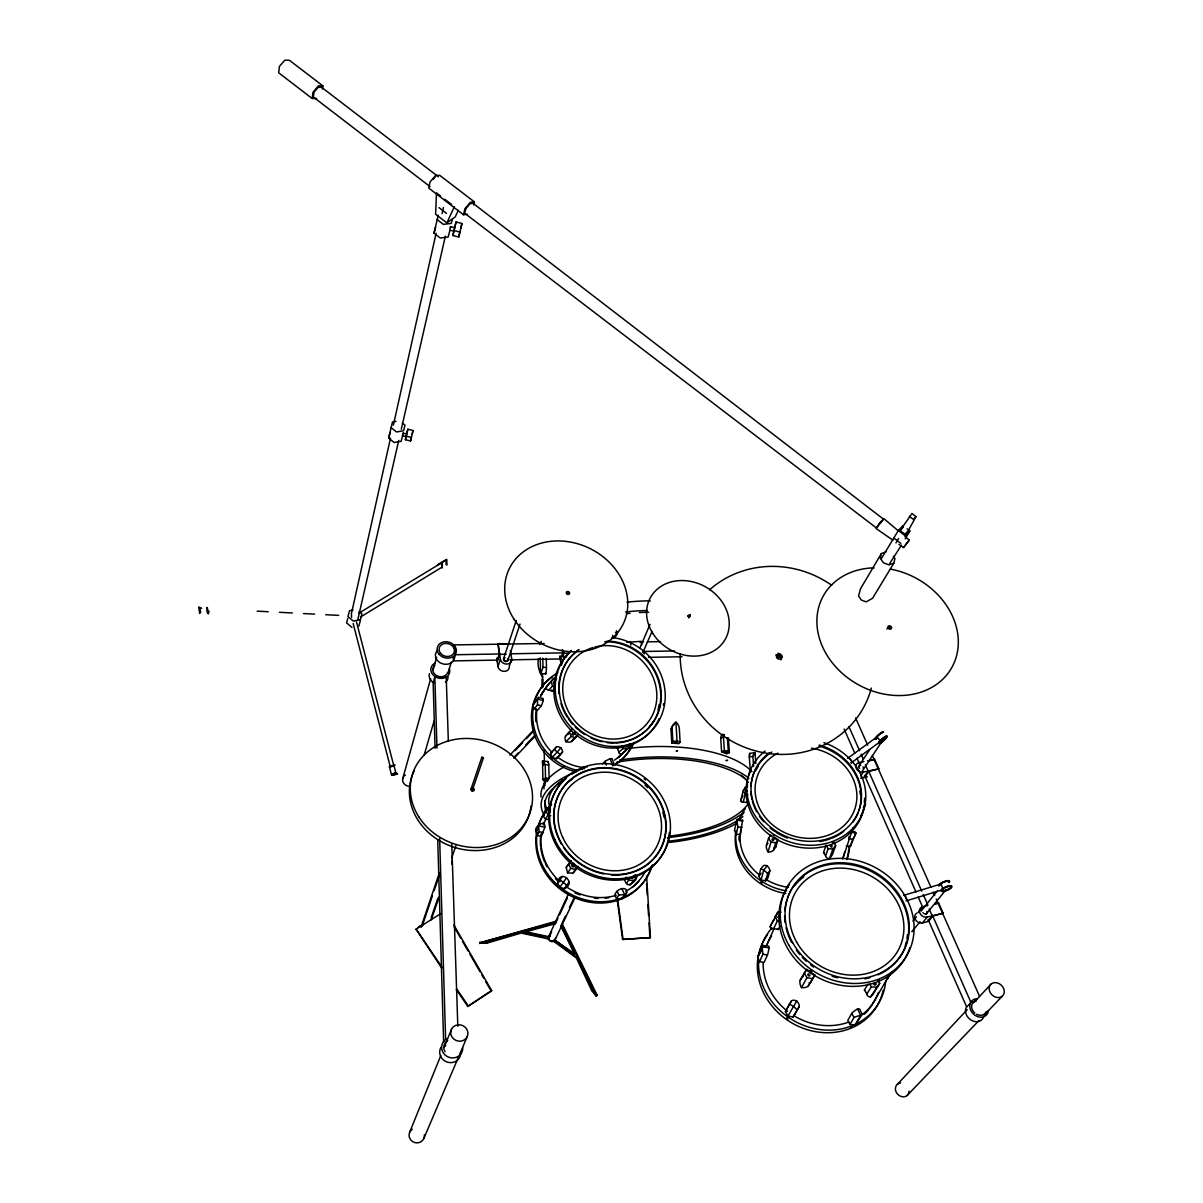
<?xml version="1.0" encoding="UTF-8"?>
<svg xmlns="http://www.w3.org/2000/svg" width="1203" height="1203" viewBox="0 0 1203 1203"><rect width="100%" height="100%" fill="white"/><g stroke="black" fill="none" stroke-linecap="round" stroke-linejoin="round"><path stroke-width="1.5" d="M534.072 709.093L537.47 704.853L537.546 699.108A8.707 0.902 -72.6 0 1 538.824 697.499L542.598 698.387A8.391 1.338 -76.7 0 1 543.23 700.462A8.376 1.338 -76.7 0 1 541.26 705.74L537.831 709.965L534.072 709.093L532.854 704.988L535.41 701.785M741.228 819.89L738.492 819.574A9.143 1.91 -81.9 0 0 736.777 820.22L734.507 830.356L736.251 834.235L740.326 834.702L742.642 819.875M810.085 974.911C809.649 978.084 805.739 973.753 809.063 973.813M544.809 827.213C545.831 818.687 534.042 826.326 535.726 831.108L537.245 835.499L541.47 836.371L544.809 827.213L538.448 825.905L539.23 831.724L537.245 835.499M740.326 834.702L740.747 829.228M630.177 744.04L628.507 744.627M316.63 98.466L312.133 98.481L313.006 92.18L318.419 85.879L322.915 85.909L322.449 89.067M403.02 433.456L406.809 433.636L406.118 436.599L402.479 435.712L403.17 432.749M402.599 435.772L401.125 441.336L394.148 442.509L388.644 438.103L392.494 421.937L395.998 421.366M449.681 231.171L448.133 237.021L440.283 238.014L434.012 233.171L438.223 215.126M390.494 438.148L351.381 613.876L351.577 617.35M393.381 425.155L436.087 233.262M450.343 227.788L450.599 226.615L454.719 227.683L453.892 231.217L449.772 230.149L450.599 226.615M442.087 213.608L443.456 207.457M736.251 834.235L737.905 826.912L736.777 820.22L742.943 820.927M357.908 619.274L398.734 440.448M401.276 429.321L445.381 236.149M405.396 439.712L406.208 436.178L411.396 437.441L410.554 440.975L405.396 439.712L407.832 429.215L413.035 430.494L410.554 440.975M407.005 432.794L407.832 429.215M452.899 235.502L454.042 230.54L459.907 232.059L458.734 237.006L452.899 235.502L456.042 221.969L461.937 223.487L458.734 237.006M454.884 226.991L456.042 221.969M460.749 228.51L461.937 223.487M467.501 214.314L463.486 214.751L464.899 208.736L470.373 202.284L474.388 201.893L473.666 204.901M412.178 434.057L413.035 430.494M779.649 655.59L779.649 656.778M886.13 551.846L881.363 553.56L860.491 588.823L858.566 595.951L861.303 600.056L866.19 601.876L872.611 598.222L893.829 563.154L894.942 558.628L893.348 556.297M881.363 553.56L880.22 558.087L883.408 562.778L889.047 564.884L893.829 563.154M209.006 611.169L208.314 613.906L207.352 607.5M200.375 610.718L199.683 613.44L198.69 607.049L201.713 608.267M746.943 801.679L747.198 802.762L743.259 801.92A9.338 3.173 -86.3 0 1 740.672 800.717L743.319 790.431L745.634 786.867L744.868 789.875M758.837 876.28L760.672 869.152L762.973 866.145A8.962 3.699 37.7 0 1 767.153 865.739A8.947 3.684 37.8 0 1 769.89 870.731L767.995 877.844L765.694 880.852L761.123 880.07L758.837 876.28L761.123 873.273M358.93 625.981L360.464 620.101M743.259 801.92L745.198 794.446L743.319 790.431M761.123 880.07L763.679 870.28L767.153 865.739M452.433 219.006L451.26 223.397L443.351 224.39L437.035 219.502M347.757 618.507L346.584 622.898L351.983 627.38M765.694 880.852L767.589 873.754L769.89 870.731M388.644 438.103L390.148 432.539M434.012 233.171L435.591 227.337M402.659 778.897L430.659 678.748M433.155 669.815L436.659 657.289M913.077 930.49L912.37 931.302M481.847 757.243L483.411 757.905L481.847 757.243L471.17 788.657M448.343 741.168L446.238 677.409L434.839 676.778L433.155 682.748L435.065 748.251M879.032 979.783L877.679 980.625M424.208 754.882L434.088 721.018M448.133 672.883L451.26 662.191M496.704 660.101L453.636 660.883L455.441 654.733L454.087 644.913L544.117 643.47M775.168 837.799L778.055 839.649L775.845 846.882L773.559 850.01A9.504 5.88 28.3 0 1 768.04 851.95A9.534 5.504 48.9 0 1 766.416 845.393L768.552 838.145L770.852 835.002M566.222 867.348L571.169 860.792L566.222 867.348L567.56 872.957L572.944 873.062L577.41 867.468M768.04 851.95L771.003 842.055L768.552 838.145M773.559 850.01L775.755 842.807L778.055 839.649M509.095 644.026L498.027 643.59L499.305 653.981L497.305 660.086M540.733 673.033L540.598 673.409A7.865 1.774 -69.2 0 0 542.989 667.244L542.779 658.221M497.26 661.68L499.651 654.342L506.117 654.237M510.403 650.567L511.711 659.049L509.245 666.357A5.759 4.797 18.1 0 1 504.358 671.364A5.759 4.797 18.1 0 1 497.997 666.567L500.388 659.244L498.027 643.59M503.606 658.658L516.267 620.417M507.831 660.552L520.027 624.101M842.656 858.972L853.077 827.92M421.561 925.618L439.426 872.611M432.373 895.904L422.238 925.919A2.917 2.647 16.3 0 1 422.629 925.333M434.163 890.611L439.516 874.716M846.235 845.995L850.31 846.461L852.762 839.213A9.098 2.195 -70 0 0 855.919 833.017A9.158 3.444 -86 0 0 853.107 831.859M472.102 791.033L483.411 757.905M747.514 790.972L745.815 791.469L746.371 789.815M431.17 917.739L437.817 898.37M451.711 857.95L455.877 845.814M431.23 919.799L439.125 896.897M824.07 853.198A9.098 2.827 -29 0 1 823.589 852.295L826.145 845.107L828.16 848.701L825.589 855.874A9.459 5.173 -24.4 0 0 829.363 858.762A9.459 4.286 -42.9 0 0 833.062 852.747L835.694 845.574L834.341 843.168M829.363 858.762L832.942 848.942L835.694 845.574M626.703 892.641L621.214 899.348L616.477 898.671L614.808 894.746C618.613 884.701 635.274 887.318 621.214 899.348M669.5 833.408L669.424 832.386M560.508 660.522L563.23 653.244L568.778 653.139M562.628 649.695L564.057 658.101L561.32 665.364L559.906 656.973M860.746 815.439A9.323 1.233 -82.8 0 0 861.679 814.16L865.528 804.025L864.19 801.348M645.635 780.055L644.116 778.612M573.26 863.273L574.553 864.867M479.651 942.881L556.132 921.227L555.395 923.678L524.598 932.13L549.034 937.408L548.327 938.911L521.185 933.062L486.869 943.137L479.651 942.881L484.989 942.581M479.741 943.543L479.952 942.129M409.712 1132.143L440.824 1055.512M444.358 1046.805L451.426 1029.392M513.922 934.355L487.08 941.723L486.869 943.137M629.981 642.101L641.109 641.319L641.785 644.838M644.372 653.815L643.034 652.402M423.802 1138.534L458.403 1057.287M459.877 1053.843L467.245 1036.55A8.677 8.12 22.7 0 0 458.283 1024.806A8.677 8.12 22.7 0 0 452.448 1037.603A8.677 8.12 22.7 0 0 467.245 1036.55M639.68 648.387L650.041 624.372M643.109 651.981L652.056 631.425M768.161 946.175A10.075 1.368 -82.6 0 1 769.018 947.784A10.03 1.368 -82.6 0 1 767.484 954.911L764.161 962.37L759.589 961.708L757.589 957.122L762.085 946.791A10.451 1.368 -80.2 0 1 763.454 945.678L766.506 946.114M555.064 682.733L553.26 682.838L554.372 681.484M760.176 953.182L763.454 945.678M759.589 961.708L762.867 954.25L762.085 946.791L769.018 947.784M766.717 945.347L774.146 928.415M778.055 657.003L777.679 657.74L778.567 656.146M780.747 659.334L782.13 657.154M440.629 196.059L436.509 192.886L435.606 214.224L446.884 222.901L454.403 206.63M568.207 894.37L548.493 936.896A3.609 3.248 26.4 0 0 554.628 940.566M531.741 929.468L524.493 931.468L548.929 936.746L548.327 938.911M556.132 921.227L555.395 923.678M549.26 936.987L551.636 931.874M556.372 921.678L557.951 918.265M559.53 914.866L567.425 897.859M780.837 659.846L781.409 658.898M458.328 210.314L455.29 216.826L446.884 222.901M562.282 922.806L565.485 916.024M569.47 907.543L574.267 897.363M554.403 939.829L574.914 954.851L560.839 926.145L562.252 923.994L597.064 995.046L596.117 996.144L591.65 990.49L576.478 958.039L553.696 941.332L554.403 939.829L574.011 953.408M553.696 941.332L554.959 939.468M560.839 926.145L562.252 923.994M555.064 939.844L575.064 897.438M888.852 627.244C892.656 628.462 887.679 626.056 886.897 629.019M779.86 926.235L778.356 929.272L773.634 928.656A10.692 4.376 -86 0 1 770.115 926.761L777.77 912.175L780.927 912.581M774.792 918.295L777.77 912.175M773.634 928.656L777.349 921.047L775.183 916.295M785.394 1011.528L791.469 1000.881A10.256 4.241 37.2 0 1 796.732 1000.941A10.241 4.226 37.3 0 1 799.288 1006.43L793.153 1017.061L787.995 1016.024L785.394 1011.528L791.469 1000.881M543.17 815.649L548.899 807.108C541.185 811.574 542.523 822.25 549.606 818.747M787.995 1016.024L796.732 1000.941M793.153 1017.061L799.288 1006.43M551.124 757.228L551.38 758.567L552.538 758.552M540.403 823.814L535.726 831.108M591.65 990.49L592.583 989.392L577.034 957.663L559.951 945.137M596.117 996.144L597.064 995.046M800.175 980.295L806.717 969.362L814.882 975.016L808.281 985.904A10.887 6.617 26.4 0 1 801.469 987.603A10.962 6.466 47.1 0 1 800.175 980.295L806.717 969.362M779.288 655.455L780.176 653.936M915.994 516.598L908.145 530.899L904.942 534.282L900.085 530.568L911.979 513.516L915.994 516.598L913.348 519.38L909.318 516.298M801.469 987.603L806.972 977.663L804.16 973.016M549.109 778.371L547.455 781.333L543.891 781.078L542.914 779.469L542.508 761.123L547.846 761.514A7.789 1.654 -85.7 0 1 548.779 765.003L549.109 778.371L545.53 778.115L542.914 779.469M808.281 985.904L814.882 975.016M862.22 1014.204L860.04 1010.054A10.09 2.556 -27.3 0 0 857.468 1009.001A10.075 2.556 -27.4 0 0 851.814 1013.317L847.799 1020.4L849.95 1024.535L855.122 1024.971L862.476 1014.099L860.731 1015.257A10.481 0.947 -14.4 0 0 853.98 1017.482L849.95 1024.535M855.122 1024.971L860.731 1015.257L857.468 1009.001M557.606 883.092C559.53 867.904 577.395 882.927 564.402 888.641L559.696 887.408L557.606 883.092L562.327 876.431M890.536 973.122L871.754 1005.317A60.751 54.015 31.3 0 1 864.731 1013.422M891.423 972.024L887.333 978.866L889.739 974.911M559.696 887.408L566.538 877.844M895.964 542.914L898.581 538.478M901.498 545.094L889.814 563.335M905.212 538.824L909.874 530.974L907.107 528.854M564.402 888.641L569.154 881.979M881.258 558.793L898.355 530.493L902.942 525.666M898.957 544.388L903.513 547.545L909.257 540.102L905.032 536.523M909.257 540.102L903.513 547.545M863.333 807.619L865.528 804.025M545.636 818.762L547.861 815.198L546.222 810.732M864.596 990.52A10.331 2.406 -28.1 0 1 864.506 989.783L868.1 984.024M582.237 769.559L583.846 767.018L581.816 769.123M878.175 980.52L879.724 983.362L875.137 990.535A10.767 4 -42.2 0 1 870.431 997.061A10.752 5.173 -24.5 0 1 866.807 994.024L871.333 986.866L869.784 984.024M778.1 656.808C779.243 651.755 782.897 657.56 779.198 655.951M870.431 997.061L879.724 983.362M850.31 846.461L855.919 833.017L851.303 832.491M873.995 983.242C872.581 985.407 877.288 985.858 875.889 983.452M671.018 729.394L672.071 727.785A8.361 8.06 33.2 0 1 675.936 722.161A8.376 7.413 64.8 0 1 679.319 728.371L680.101 742.056L679.048 743.634L671.785 743.078L671.018 729.394A8.045 6.917 33.6 0 1 674.357 724.582M858.536 766.627L869.694 749.619M757.589 957.122L759.319 954.49M671.785 743.078L672.838 741.484L672.071 727.785M862.325 771.063L881.709 741.74M860.701 775.995L863.258 772.131L878.852 768.852L874.611 759.349L867.483 760.837M616.477 898.671L618.823 895.152L624.477 894.506L621.936 888.596M874.611 759.349L869.393 760.913M863.859 777.544L868.145 771.108L865.333 764.747M865.183 776.792L868.761 771.439L878.852 768.852M725.86 760.401L727.665 760.221L726.883 760.792M834.055 842.16L832.641 842.566M668.342 838.04L669.996 835.619L668.131 837.98M779.83 917.318L777.785 917.333L778.927 915.678M567.56 872.957L570.778 868.34L568.568 863.965M573.245 872.882L578.207 866.355M779.98 655.139L778.221 657.65L779.063 656.898M780.206 655.394L779.589 655.846M766.416 845.393L767.935 843.303M852.04 1026.821L850.792 1027.287M555.154 688.266L552.628 691.048L548.748 690.191A8.902 3.789 -82.1 0 1 546.042 687.53L553.756 678.387L556.357 678.958M779.514 655.71L778.642 656.868M848.716 847.829L848.792 846.717M624.658 879.619L626.056 877.167M636.582 877.333C636.387 883.017 621.74 889.197 628.703 880.07L633.545 880.686L636.582 877.333L635.395 874.671M663.454 705.108L663.439 703.74M629.951 885.197L633.545 880.686M532.854 704.988L538.824 697.499M917.904 912.701L922.641 906.791L927.648 905.588M585.666 767.003L587.335 766.897M550.418 811.92L548.718 812.055L549.139 810.356M912.987 921.167L916.46 916.851M921.092 911.092L937.287 890.942M911.904 931.723L920.054 921.678M925.874 914.506L945.678 890.1M916.686 913.197A5.865 4.812 39.3 0 0 915.498 919.693A5.865 4.812 39.3 0 0 922.4 922.942L927.182 917.077L943.152 913.197L938.596 902.957L934.942 903.829M938.596 902.957L934.866 904.25M928.776 921.002L932.776 916.1L943.152 913.197M565.515 736.161L571.906 729.394L565.515 736.161A8.962 4.812 49.9 0 0 565.876 741.695A8.962 4.737 29.9 0 0 571.636 741.469L576.733 736.01M571.636 741.469L578.057 734.732M433.11 179.458L435.2 176.991M619.425 899.197L617.756 899.258M560.027 754.792L562.493 751.995A8.421 2.857 41.6 0 0 560.899 747.875A8.421 2.857 41.5 0 0 556.583 746.747L550.568 753.469L552.267 757.469L556.433 758.687L560.027 754.792A8.737 0.992 33 0 0 557.184 752.07A8.752 1.008 50.2 0 0 554.117 749.529L556.583 746.747M550.568 753.469L553.019 750.687M560.899 747.875L552.267 757.469M556.433 758.687L562.493 751.995M553.756 678.387L549.997 682.597A8.932 3.007 -64.7 0 0 546.042 687.53M548.748 690.191L552.508 686.026L551.185 681.77M976.039 1001.122L970.986 1002.445L966.716 1007.031L928.115 919.513M897.468 1084.219L967.212 1009.633M973.558 1002.851L991.302 983.874M619.62 746.582L617.5 748.446L618.913 752.191A8.902 3.368 -16.8 0 0 621.635 754.221L630.462 746.071L629.5 743.559M509.877 755.138L533.651 730.041M515.095 750.642L522.688 742.627M526.493 738.627L534.087 730.612M909.874 530.974L905.288 535.801L898.355 530.493M514.267 757.018L518.072 753.018M525.696 745.018L534.583 735.68M513.952 758.356L535.29 735.965M900.085 530.568L903.303 527.185M781.995 657.033L780.055 657.214M907.002 1095.632L979.016 1020.49M984.159 1015.121L1002.159 996.325A8.286 6.737 43.2 0 0 998.595 983.362A8.286 6.737 43.2 0 0 989.407 990.625A8.286 6.737 43.2 0 0 1002.159 996.325M778.416 657.049L779.123 655.455M602.523 763.89L605.109 761.349A8.376 1.278 -20.2 0 1 610.162 758.777A8.391 1.278 -20.2 0 1 612.237 759.123L613.575 762.777A8.707 0.962 -24.2 0 1 612.177 764.281L611.575 764.356M565.876 741.695L571.26 736.462L575.575 737.665M618.913 752.191L623.199 748.477L627.545 749.153M626.131 749.785L630.462 746.071M851.333 762.792L879.588 742.146M847.995 758.085L876.25 737.469M441.696 967.964L416.103 929.137L442.238 967.618M758.386 961.272L758.476 963.137M550.282 808.19L550.357 809.98M456.313 989.498L467.802 1006.43L491.696 990.655L453.877 925.017M467.802 1006.43L491.696 990.655M617.154 899.318L622.598 939.453L650.417 937.573L646.612 876.085M422.629 924.626L418.253 927.378L422.734 924.325A3.654 3.323 16.3 0 0 421.276 927.302M415.576 929.513L440.915 913.528M360.509 617.034L442.373 566.929L442.208 562.433L438.704 564.508M622.598 939.453L650.417 937.573M358.659 613.304L442.208 562.433M537.139 833.183L537.094 834.927M437.411 564.929L441.922 562.267L442.133 568.057M442.268 561.966L446.779 559.305L446.975 565.094M442.478 562.207L445.967 560.147L446.133 564.628M728.447 737.875A8.271 4.677 84.7 0 1 728.462 739.078L729.409 752.612L726.657 753.815L721.605 751.785L720.687 738.236L723.424 737.018A8.256 6.316 75.8 0 1 724.447 734.537M721.605 751.785L724.356 750.582L728.266 750.988L729.409 752.612M780.672 910.851L780.145 912.506M395.155 765.033L389.291 766.311L391.607 775.273L397.486 773.995L391.607 775.273M392.163 774.01L395.592 772.702M626.222 745.364L625.981 747.153L627.319 745.89M906.054 900.927L942.19 889.904M904.115 895.243L940.235 884.235M480.042 942.791L556.237 921.904M535.365 928.475L553.485 923.513M575.831 869.709L574.508 869.634M922.4 922.942L927.378 921.724L932.19 915.859L929.152 909.017M394.449 773.514L396.719 773.018M860.611 778.221L867.408 776.792M863.934 761.574L859.047 762.597A5.609 4.526 33 0 0 856.265 768.386A5.609 4.526 33 0 0 863.258 772.131M353.02 610.026L349.532 610.718L347.968 616.598L353.396 621.094L360.374 619.695L361.908 613.816L359.201 611.575M774.491 836.055L773.033 835.153M676.808 751.153L677.56 750.567L676.116 751.108M864.265 799.995L865.183 799.243L864.536 798.175M747.604 785.078L746.657 786.07L747.544 786.957M750.296 770.266L749.289 756.928A7.774 1.248 81.5 0 1 749.68 753.394L755.018 752.612L755.86 763.589M749.289 756.928L752.867 756.401A8.075 3.053 -89.8 0 1 755.018 752.612A8.105 0.902 -83.1 0 1 754.898 754.687M811.875 971.438L810.22 970.34M672.838 741.484L677.003 740.973L680.101 742.056M761.995 883.122L760.657 882.19M788.07 1018.911L786.551 1017.783M556.508 678.778L555.636 680.191M560.598 888.355L559.275 887.228M780.401 657.289L781.8 655.394M509.816 659.861L560.372 658.943M648.387 657.349L682.086 656.748M775.709 655.049L779.454 654.973M455.441 654.733L500.358 653.966M511.576 653.77L563.966 652.853M642.552 651.5L674.372 650.943M626.643 642.161L630.387 642.101M639.77 641.951L643.515 641.891M647.259 641.831L660.387 641.62M533.621 707.349L532.613 708.161L533.26 709.153M828.16 848.701L832.942 848.942M257.141 611.154L268.269 611.726M279.382 612.297L292.359 612.974M303.487 613.545L314.6 614.131M325.727 614.703L338.705 615.38M871.333 986.866L876.686 987.257M543.109 765.454A8.105 1.338 78.8 0 1 542.508 761.123A8.075 3.444 85.5 0 1 545.215 764.747L548.779 765.003M546.252 658.522L546.463 667.545A7.579 1.579 -85.1 0 1 545.786 673.906L540.568 673.454L540.222 657.815M542.989 667.244L546.463 667.545M745.198 794.446L748.025 794.732M848.671 838.747L852.762 839.213M737.905 826.912L742.01 827.378M777.349 921.047L780.521 921.468M736.747 834.356L735.665 835.679M762.867 954.25L767.484 954.911M771.003 842.055L775.755 842.807M806.972 977.663L812.341 978.671M547.861 815.198L550.748 815.754M575.605 732.822L574.613 731.77M539.23 831.724L543.47 832.596M522.899 932.791L531.937 934.731M535.561 935.513L542.809 937.077M552.508 686.026L555.109 686.597M537.546 699.108L543.23 700.462M537.47 704.853L541.26 705.74M570.778 868.34L575.605 869.528M573.245 865.062C569.41 864.521 574.162 869.228 573.666 865.468M544.779 779.845L546.508 779.664L544.688 779.649L544.944 785.439M892.897 540.177L876.205 528.598L879.167 523.485L883.859 518.628L897.964 530.553M554.252 940.957L557.094 943.047M633.124 876.34L634.432 876.551L634.748 875.137M893.754 538.012L900.791 543.38M322.915 85.909L289.427 60.285L284.825 60.15L279.427 66.421L278.675 72.781L312.133 98.481M474.388 201.893L439.636 175.277L435.501 175.578L430.042 181.999L428.749 188.074L463.486 214.751M438.373 176.766L321.667 87.368L318.209 87.338L314.043 92.18L313.366 97.022L430.012 186.6M444.764 199.232L451.651 204.525M439.005 207.623L446.554 213.442M566.538 885.062L559.771 879.558M402.268 422.99L405.02 425.2L403.561 430.779L396.524 431.952L390.99 427.516M779.8 656.552L781.514 655.785M780.1 657.334L779.138 655.71M592.207 990.114L596.673 995.768M456.884 989.167L468.388 1006.099M612.598 635.364L614.071 637.831A7.819 6.677 -30.8 0 0 617.41 632.402L616.432 630.748M454.238 927.002L460.689 938.19M462.538 941.393L468.072 950.987M469.907 954.19L480.042 971.783M481.892 974.986L483.726 978.189M485.576 981.392L491.11 990.986M823.589 852.295L825.589 855.874M864.506 989.783L866.807 994.024M851.814 1013.317L853.98 1017.482M561.681 924.355L596.508 995.437M561.41 925.769L563.756 930.551M565.32 933.754L574.703 952.896M855.574 717.92L867.739 745.259M872.31 755.514L930.881 887.047M933.167 892.175L934.686 895.588M936.205 899.002L938.49 904.13M938.941 905.152L979.573 996.37M627.515 877.408L628.703 880.07M624.327 879.378L626.101 883.348M569.425 732.326L571.26 736.462M848.957 726.702L859.574 750.687M861.092 754.101L863.363 759.243M868.671 771.228L921.724 891.122M923.242 894.551L927.784 904.821M932.325 915.092L970.986 1002.445M844.115 729.033L854.716 753.048M856.987 758.206L859.258 763.349M864.551 775.364L916.009 892.055M918.28 897.197L922.821 907.498M617.139 891.212L618.823 895.152M622.237 745.965L623.199 748.477M610.162 758.777L612.177 764.281M605.109 761.349L606.447 765.003M544.508 786.236L543.861 783.469L543.982 788.807M393.697 764.597L396.028 773.589M356.494 621.951L393.787 765.74L390.358 767.063L353.156 623.485M778.206 653.079L779.003 656.507M630.237 641.5L630.913 645.019M633.229 877.468L632.252 878.746L631.124 877.649M562.282 649.65L562.839 652.883L560.568 658.943L560.027 655.725M199.863 607.545L200.63 612.492M206.57 607.891L207.322 612.853M496.719 658.101L497.997 666.567M453.2 657.62L453.636 660.883M617.605 898.987L623.049 939.152M752.867 756.401L753.634 766.416M727.364 737.965L728.266 750.988M723.424 737.018L724.356 750.582M646.597 883.874L647.289 895.047M647.861 904.355L648.552 915.528M649.019 922.972L649.936 937.874M675.936 722.161L677.003 740.973M451.772 844.326L457.817 1026.264M434.839 676.778L436.96 748.146M439.636 838.28L445.606 1039.212M437.742 839.965L443.621 1042.114M545.215 764.747L545.53 778.115M542.418 673.68L542.703 686.718M544.147 750.04L544.403 761.228M542.688 687.74L542.493 678.853L542.012 687.439M858.235 812.386A55.759 48.691 16.9 0 1 852.912 822.055M843.694 831.438A55.759 48.691 16.9 0 1 831.829 838.19M830.205 838.807A55.759 48.691 16.9 0 1 819.905 841.514M787.469 838.055A55.759 48.691 16.9 0 1 775.995 832.235M774.476 831.228A55.759 48.691 16.9 0 1 770.131 827.95M763.725 821.754A55.759 48.691 16.9 0 1 759.409 816.205M756.717 811.799A55.759 48.691 16.9 0 1 752.326 800.882M751.935 799.303A55.759 48.691 16.9 0 1 750.867 791.905M750.883 786.401A55.759 48.691 16.9 0 1 771.83 752.025M818.972 746.04A55.759 48.691 16.9 0 1 858.852 810.672M811.469 748.131A51.428 44.902 16.9 0 1 852.867 813.724A51.428 44.902 16.9 0 1 773.439 825.559A51.428 44.902 16.9 0 1 777.905 753.138M739.529 840.927A53.278 47.203 17.8 0 1 739.559 835.589M785.92 893.543A57.368 50.827 17.8 0 1 735.89 831.108M741.755 815.664A57.368 50.827 17.8 0 1 743.574 812.882M848.611 849.799A57.368 50.827 17.8 0 1 846.792 859.664M786.687 890.927A57.503 50.917 17.7 0 1 735.89 833.348M738.732 820.371A57.503 50.917 17.7 0 1 745.198 808.792M849.604 845.453A57.503 50.917 17.7 0 1 847.183 858.581M788.476 887.378A53.368 47.248 17.7 0 1 765.334 879.137M759.619 875.152A53.368 47.248 17.7 0 1 739.98 833.784M844.656 852.07A53.368 47.248 17.7 0 1 843.258 857.198M739.259 840.04A53.233 47.173 17.8 0 1 739.349 836.491M864.777 800.551A59.985 52.406 17 0 1 792.296 845.799A59.985 52.406 17 0 1 751.168 769.905M823.92 742.657A60.135 52.496 16.9 0 1 859.333 819.709A60.135 52.496 16.9 0 1 770.762 832.281A60.135 52.496 16.9 0 1 765.123 751.003M819.258 745.033A55.804 48.721 16.9 0 1 856.295 816.235A55.804 48.721 16.9 0 1 773.349 829.288A55.804 48.721 16.9 0 1 769.349 752.883M755.379 771.048A55.654 48.631 17 0 1 758.266 766.386M859.844 790.897A55.654 48.631 17 0 1 860.34 794.581M847.784 758.311A2.887 1.143 53.4 0 1 850.671 759.875A2.887 1.143 53.4 0 1 851.017 762.867M740.672 800.717A9.353 1.955 -70.7 0 1 741.649 798.251M742.161 797.108A9.353 1.955 -70.7 0 1 742.943 795.604M775.845 846.882A9.143 3.804 36.5 0 1 775.439 847.258M774.882 847.529A9.143 3.804 36.5 0 1 774.191 847.649M760.672 869.152A9.308 1.624 43.9 0 1 763.679 870.28A9.278 2.045 26.9 0 1 767.589 873.754M849.153 836.476A8.797 0.992 -84 0 1 848.762 838.356M566.087 657.47A2.872 2.361 20.8 0 1 567.395 655.485M410.283 786.416A7.007 6.09 14.2 0 1 403.907 783.544A7.007 6.09 14.2 0 1 403.185 777.394M404.133 776.085A7.007 6.09 14.2 0 1 405.456 775.063M859.543 768.326A2.241 1.804 33 0 1 859.393 765.98M859.754 765.664A2.241 1.804 33 0 1 860.746 765.409M863.062 766.867A2.241 1.804 33 0 1 863.168 768.341M927.182 917.077A5.895 4.827 39.2 0 1 919.904 913.137A5.895 4.827 39.2 0 1 922.641 906.791M926.866 911.348A2.361 1.925 39.2 0 1 924.235 913.769M923.272 913.017A2.361 1.925 39.2 0 1 922.957 912.506M983.528 1017.242A10.12 8.316 43.9 0 1 971.633 1020.43A10.12 8.316 43.9 0 1 966.024 1007.753M988.4 1010.475A10.18 8.331 43.7 0 1 979.167 1017.046A10.18 8.331 43.7 0 1 969.798 1006.986A10.18 8.331 43.7 0 1 977.422 998.701M986.129 1011.738A8.12 6.662 43.7 0 1 976.58 1014.279M974.851 1013.076A8.12 6.662 43.7 0 1 971.663 1005.903A8.12 6.662 43.7 0 1 975.904 1000.761M564.463 659.364A5.744 4.722 20.8 0 1 564.057 658.101M511.711 659.049A5.804 4.812 18.2 0 1 506.809 664.071A5.804 4.812 18.2 0 1 500.388 659.244M508.117 658.507A2.316 1.925 18.2 0 1 505.861 661.079M504.749 660.627A2.316 1.925 18.2 0 1 504.583 657.515M453.817 660.041A9.699 8.06 15.5 0 1 440.087 662.733A9.699 8.06 15.5 0 1 437.486 650.447M948.806 881.543A5.143 1.564 -23.1 0 1 949.017 882.325M939.994 884.761A5.143 1.564 -23.1 0 1 942.686 882.867M943.904 882.31A5.143 1.564 -23.1 0 1 946.34 881.528M939.167 884.566A5.94 1.804 -23.1 0 1 946.49 880.822A5.94 1.804 -23.1 0 1 949.152 882.4M938.987 886.115A5.94 1.804 -23.1 0 1 938.731 885.213M939.468 884.972A5.143 1.564 -23.1 0 1 945.603 881.318A5.143 1.564 -23.1 0 1 948.475 882.536M950.851 886.07A5.158 1.549 -23.1 0 1 945.919 890.19A5.158 1.549 -23.1 0 1 942.22 889.092A5.158 1.549 -23.1 0 1 950.28 885.904M903.934 895.453A3.007 0.917 72.1 0 1 905.137 895.994A3.007 0.917 72.1 0 1 906.28 899.122M939.934 884.852A3.007 0.962 71.9 0 1 941.242 884.897A3.007 0.962 71.9 0 1 942.505 888.551A3.007 0.962 71.9 0 1 941.633 889.739M945.949 889.513A3.007 2.451 38.7 0 1 942.55 890.776M876.28 739.168A4.947 0.962 -41.3 0 1 877.483 736.447A4.947 0.962 -41.3 0 1 882.686 732.582M874.867 739.213A5.714 1.113 -41.3 0 1 879.077 734.266A5.714 1.113 -41.3 0 1 883.588 731.965M876.656 738.627A4.947 0.962 -41.3 0 1 876.837 736.582A4.947 0.962 -41.3 0 1 882.431 732.296M876.19 739.153A2.872 1.188 53.3 0 1 877.002 737.484A2.872 1.188 53.3 0 1 879.664 740.477A2.872 1.188 53.3 0 1 878.837 742.131M881.919 741.183A2.872 2.286 32.7 0 1 879.483 742.732M424.403 1134.715A7.729 7.474 22.8 0 1 418.9 1142.624A7.729 7.474 22.8 0 1 409.847 1138.504A7.729 7.474 22.8 0 1 412.223 1129.181M890.4 569.124A73.548 60.586 29 0 1 950.114 670.357A73.548 60.586 29 0 1 830.807 660.853A73.548 60.586 29 0 1 874.13 567.831M871.333 688.086A98.33 92.691 28.8 0 1 764.431 752.867A98.33 92.691 28.8 0 1 680.236 654.191M688.642 617.876A98.33 92.691 28.8 0 1 690.311 614.522M709.665 589.771A98.33 92.691 28.8 0 1 831.679 585.275M507.531 658.597A2.316 1.925 18.2 0 1 506.944 661.379A2.316 1.925 18.2 0 1 503.696 660.327A2.316 1.925 18.2 0 1 504.854 657.725M451.757 860.476A5.053 4.496 17.2 0 1 451.696 863.949M531.019 805.905A61.699 53.654 17.8 0 1 455.411 847.664A61.699 53.654 17.8 0 1 414.073 771.123M553.335 940.716A2.887 2.586 26.4 0 1 552.658 940.957M551.936 941.032A2.887 2.586 26.4 0 1 549.891 940.19M549.094 938.987A2.887 2.586 26.4 0 1 549.019 937.618M549.681 936.445A2.887 2.586 26.4 0 1 550.237 936.039M548.944 936.19A3.609 3.248 26.4 0 1 550.372 935.242M555.275 938.175A3.609 3.248 26.4 0 1 555.29 939.032M614.071 637.831A7.835 6.692 -30.4 0 1 612.718 637.124M615.966 632.086A8.135 6.09 -10.6 0 1 615.455 632.928M545.786 673.906A7.594 1.594 -85 0 1 545.275 673.184M543.861 783.394A7.91 2.316 65.8 0 1 544.418 784.281M539.726 644.567A104.887 48.646 -2.8 0 1 541.26 641.364M626.974 602.162A104.887 48.646 -2.8 0 1 650.282 600.838M542.854 677.274A105.142 48.346 -2.8 0 1 538.493 658.763M625.635 611.966A105.142 48.346 -2.8 0 1 647.199 610.492M626.492 613.665A101.593 46.706 -2.8 0 1 630.146 613.289M639.41 612.568A101.593 46.706 -2.8 0 1 648.673 612.252M541.079 797.063A108.751 43.729 -2.8 0 1 564.282 766.822M629.951 748.236A108.751 43.729 -2.8 0 1 751.95 771.709M736.416 823.484A109.022 43.368 -2.7 0 1 669.695 842.401M544.177 814.942A109.022 43.368 -2.7 0 1 576.252 771.559M619.56 760.07A109.022 43.368 -2.7 0 1 748.883 778.251M742.883 816.672A105.353 41.894 -2.7 0 1 669.063 841.123M545.982 811.048A105.353 41.894 -2.7 0 1 565.049 779.349M616.372 762.266A105.353 41.894 -2.7 0 1 746.642 780.04M748.311 803.589A101.638 40.586 -2.8 0 1 668.733 836.19M549.921 807.288A101.638 40.586 -2.8 0 1 562.959 779.755M741.108 775.153A101.638 40.586 -2.8 0 1 748.371 782.536M744.101 812.085A105.323 42.06 -2.8 0 1 667.53 837.679M547.124 809.348A105.323 42.06 -2.8 0 1 545.064 800.311M547.741 761.995A7.804 1.669 -85.6 0 1 547.846 761.514M749.68 753.394A7.804 1.248 81.5 0 1 750.025 754.867M720.687 738.236A7.955 4.707 66 0 1 722.853 734.206A7.97 4.737 65.9 0 1 723.529 735.078M558.147 837.619A57.684 51.699 31.9 0 1 594.402 769.003A57.684 51.699 31.9 0 1 665.184 818.747A57.684 51.699 31.9 0 1 611.214 874.912M603.771 873.934A57.684 51.699 31.9 0 1 563.5 847.378M561.5 844.205A57.684 51.699 31.9 0 1 558.899 839.288M639.334 880.461A56.12 50.706 32.2 0 1 632.207 887.543M608.733 897.769A56.12 50.706 32.2 0 1 605.199 898.22M598.041 898.43A56.12 50.706 32.2 0 1 594.402 898.19M580.087 894.957A56.12 50.706 32.2 0 1 574.944 892.852M558.117 881.378A56.12 50.706 32.2 0 1 555.515 878.716M546.989 866.867A56.12 50.706 32.2 0 1 545.365 863.634M544.643 862.01A56.12 50.706 32.2 0 1 540.854 848.446M540.643 846.732A56.12 50.706 32.2 0 1 540.794 834.762M543.215 824.987A56.12 50.706 32.2 0 1 544.463 821.905M651.5 866.265A60.451 54.631 32.2 0 1 566.087 893.273A60.451 54.631 32.2 0 1 551.636 804.687M652.417 864.927A60.541 54.691 32.2 0 1 584.011 899.438A60.541 54.691 32.2 0 1 537.049 832.987M537.666 829.408A60.541 54.691 32.2 0 1 551.109 804.506M645.334 871.183A56.18 50.752 32.2 0 1 625.755 891.333M616.192 895.318A56.18 50.752 32.2 0 1 565.801 886.37M560.012 881.754A56.18 50.752 32.2 0 1 541.305 833.829M543.726 824.04A56.18 50.752 32.2 0 1 546.433 817.995M669.199 833.769A62.105 55.669 31.9 0 1 583.485 872.145A62.105 55.669 31.9 0 1 566.207 778.386M572.087 773.995A62.105 55.669 31.9 0 1 580.282 769.679M569.32 781.499A57.624 51.669 31.9 0 1 571.966 779.364M645.079 785.123A57.624 51.669 31.9 0 1 647.785 787.679M662.808 812.236A57.624 51.669 31.9 0 1 664.116 817.378M787.544 897.949A63.909 55.955 29.8 0 1 885.363 880.852A63.909 55.955 29.8 0 1 878.16 974.806M869.964 977.693A63.909 55.955 29.8 0 1 864.762 978.851M837.574 977.828A63.909 55.955 29.8 0 1 832.145 976.28M813.634 967.062A63.909 55.955 29.8 0 1 810.611 964.851M806.266 961.227A63.909 55.955 29.8 0 1 802.251 957.302M799.8 954.565A63.909 55.955 29.8 0 1 796.386 950.205M791.604 942.49A63.909 55.955 29.8 0 1 786.04 927.633M785.108 922.566A63.909 55.955 29.8 0 1 784.612 915.784M784.807 910.581A63.909 55.955 29.8 0 1 786.957 899.679M883.167 990.234A65.398 58.165 31.3 0 1 796.942 1025.648A65.398 58.165 31.3 0 1 767.589 934.641M885.754 980.716A65.579 58.285 31.2 0 1 818.04 1029.257A65.579 58.285 31.2 0 1 758.627 960.25M759.454 953.408A65.579 58.285 31.2 0 1 772.01 927.919M878.461 992.475A60.857 54.09 31.2 0 1 863.017 1014.009M848.867 1022.009A60.857 54.09 31.2 0 1 793.469 1015.437M787.619 1011.347A60.857 54.09 31.2 0 1 763.153 962.671M766.04 946.866A60.857 54.09 31.2 0 1 771.634 935.889M867.98 1010.415A60.691 53.97 31.3 0 1 864.22 1014.294M909.859 947.588A68.736 60.225 29.8 0 1 818.251 977.603A68.736 60.225 29.8 0 1 789.454 884.461M794.581 885.769A63.789 55.879 29.8 0 1 803.784 876.897M907.378 934.881A63.789 55.879 29.8 0 1 906.912 938.596M906.205 942.25A63.789 55.879 29.8 0 1 905.227 945.799M778.356 929.272A10.286 1.639 -83.3 0 1 777.529 929.257M770.115 926.761A10.692 3.128 -69.6 0 1 774.055 919.829M810.807 982.28A10.496 4.376 36 0 1 809.063 982.881M802.702 977.407A10.526 4.376 35.8 0 1 802.717 976.671M788.912 1004.37A10.677 1.985 44.7 0 1 792.897 1006.189A10.601 2.195 27.6 0 1 796.747 1009.934M604.643 641.74A52.706 48.887 42.3 0 1 660.462 690.702A52.706 48.887 42.3 0 1 615.59 742.988M613.936 743.033A52.706 48.887 42.3 0 1 607.184 742.642M602.177 741.77A52.706 48.887 42.3 0 1 590.793 737.875M584.748 734.552A52.706 48.887 42.3 0 1 579.079 730.477M577.756 729.349A52.706 48.887 42.3 0 1 575.214 726.988M572.793 724.462A52.706 48.887 42.3 0 1 568.493 719.018M567.53 717.589A52.706 48.887 42.3 0 1 560.989 703.62M559.004 693.68A52.706 48.887 42.3 0 1 578.538 650.101M621.575 754.176A50.285 47.022 42.5 0 1 617.756 757.845M584.402 768.597A50.285 47.022 42.5 0 1 580.703 768.206M535.921 721.62A50.285 47.022 42.5 0 1 536.373 708.943M540.914 695.484A50.285 47.022 42.5 0 1 545.786 688.131M594.808 647.049A48.616 45.097 42.3 0 1 656.026 704.402A48.616 45.097 42.3 0 1 579.545 725.77A48.616 45.097 42.3 0 1 593.169 647.5M575.996 771.74A54.135 50.631 42.5 0 1 533.049 730.176A54.135 50.631 42.5 0 1 552.222 677.109M632.222 744.717A54.135 50.631 42.5 0 1 615.289 764.717M633.74 743.243A54.285 50.737 42.5 0 1 612.462 765.86M577.38 770.326A54.285 50.737 42.5 0 1 533.425 707.048M534.117 703.74A54.285 50.737 42.5 0 1 557.756 672.868M585.335 767.649A50.376 47.082 42.5 0 1 557.184 756.852M552.192 752.507A50.376 47.082 42.5 0 1 536.944 709.665M540.974 695.996A50.376 47.082 42.5 0 1 546.643 687.048M623.725 751.89A50.376 47.082 42.5 0 1 614.522 760.085M621.079 754.657A50.24 46.977 42.5 0 1 618.583 757.153M540.493 696.026A50.24 46.977 42.5 0 1 545.35 688.657M659.109 718.717A56.691 52.601 42.3 0 1 577.124 735.695A56.691 52.601 42.3 0 1 571.245 651.064M611.846 637.545A56.842 52.721 42.3 0 1 663.048 710.973A56.842 52.721 42.3 0 1 582.192 736.687A56.842 52.721 42.3 0 1 571.35 650.417M606.778 641.124A52.752 48.932 42.3 0 1 659.62 708.402A52.752 48.932 42.3 0 1 582.041 731.86A52.752 48.932 42.3 0 1 579.019 649.515M659.124 704.522A52.601 48.812 42.3 0 1 657.981 709.95M652.973 721.74A52.601 48.812 42.3 0 1 648.718 727.665M552.628 691.048A8.586 1.549 -77.5 0 1 551.876 689.905M625.921 750.116A8.917 2.511 -33.7 0 1 621.635 754.221M617.515 748.777A8.571 1.098 -20.9 0 1 617.5 748.446M574.102 738.552A8.632 2.902 40.4 0 1 573.29 738.657M567.966 734.296A8.632 2.902 40.3 0 1 567.981 733.259M909.092 1091.181A7.444 6.301 46.5 0 1 902.716 1096.82A7.444 6.301 46.5 0 1 895.453 1089.873A7.444 6.301 46.5 0 1 900.581 1083.031M460.734 1052.61A10.632 10 22.6 0 1 447.802 1062.264A10.632 10 22.6 0 1 440.945 1047.362M462.764 1047.888A10.677 10.045 22.6 0 1 454.358 1057.798A10.677 10.045 22.6 0 1 442.343 1051.136A10.677 10.045 22.6 0 1 446.614 1038.941M444.087 1046.745A8.481 7.985 22.6 0 1 445.787 1045.482M444.99 1051.738A8.526 8.015 22.6 0 1 447.742 1040.715M448.042 676.748A9.549 8 15.3 0 1 445.471 682.327M434.103 683.018A9.549 8 15.3 0 1 429.411 673.65M449.381 668.657A9.594 8.015 15.4 0 1 443.802 678.086A9.594 8.015 15.4 0 1 431.817 673.229A9.594 8.015 15.4 0 1 435.351 662.973M447.681 672.327A7.654 6.406 15.4 0 1 436.704 675.68A7.654 6.406 15.4 0 1 434.809 665.379M675.259 742.161L677.139 742.071L675.259 742.161M830.371 846.025C832.115 849.754 833.228 843.243 830.371 846.025M566.839 592.477C568.418 596.177 569.62 589.921 566.839 592.477M690.161 616.252C687.966 619.59 687.545 612.613 690.161 616.252M687.981 615.921C689.575 619.334 690.627 613.35 687.981 615.921M773.785 839.649C771.785 843.062 771.168 836.401 773.785 839.649M725.274 751.89L727.123 751.8L725.274 751.89M572.162 733.935C573.32 737.8 575.154 731.469 572.162 733.935M465.832 208.645L464.734 213.277L876.446 527.982L883.603 519.245L473.125 203.382L470.042 203.683L465.832 208.645M440.614 653.364A7.774 6.451 15.6 0 0 453.832 653.094A7.774 6.451 15.6 0 0 445.847 643.394A7.774 6.451 15.6 0 0 440.614 653.364M439.065 654.237A9.744 8.075 15.6 0 0 455.621 653.891A9.744 8.075 15.6 0 0 445.606 641.74A9.744 8.075 15.6 0 0 439.065 654.237M944.16 891.348A5.955 1.789 -23.1 0 0 952.009 886.446A5.955 1.789 -23.1 0 0 943.363 888.325A5.955 1.789 -23.1 0 0 944.16 891.348M944.475 890.987A5.158 1.549 -23.1 0 0 951.272 886.746A5.158 1.549 -23.1 0 0 943.784 888.37A5.158 1.549 -23.1 0 0 944.475 890.987M788.732 945.032A68.947 60.345 29.7 0 0 904.656 958.881A68.947 60.345 29.7 0 0 848.055 858.867A68.947 60.345 29.7 0 0 788.732 945.032M880.912 742.762A5.714 1.098 -41.3 0 0 887.348 736.176A5.714 1.098 -41.3 0 0 880.701 740.462A5.714 1.098 -41.3 0 0 880.912 742.762M880.942 742.086A4.947 0.947 -41.3 0 0 886.506 736.386A4.947 0.947 -41.3 0 0 880.746 740.086A4.947 0.947 -41.3 0 0 880.942 742.086M881.197 742.371A4.947 0.947 -41.3 0 0 886.761 736.672A4.947 0.947 -41.3 0 0 881.002 740.371A4.947 0.947 -41.3 0 0 881.197 742.371M653.184 633.966A42.827 36.06 29.2 0 0 724.672 640.282A42.827 36.06 29.2 0 0 685.875 580.718A42.827 36.06 29.2 0 0 653.184 633.966M887.994 627.951A1.97 1.624 29 0 0 891.258 628.718A1.97 1.624 29 0 0 889.904 625.861A1.97 1.624 29 0 0 887.994 627.951M776.597 657.349A2.632 2.481 28.8 0 0 781.003 658.402A2.632 2.481 28.8 0 0 779.544 654.206A2.632 2.481 28.8 0 0 776.597 657.349M566.613 593.62A1.699 1.429 25.9 0 0 569.455 593.756A1.699 1.429 25.9 0 0 567.846 591.47A1.699 1.429 25.9 0 0 566.613 593.62M513.756 618.763A63.308 53.398 25.9 0 0 620.312 629.079A63.308 53.398 25.9 0 0 564.643 541.26A63.308 53.398 25.9 0 0 513.756 618.763M471.32 790.296A1.654 1.429 17.9 0 0 474.132 790.326A1.654 1.429 17.9 0 0 472.553 788.13A1.654 1.429 17.9 0 0 471.32 790.296M419.05 817.228A61.864 53.729 17.9 0 0 524.914 823.228A61.864 53.729 17.9 0 0 470.253 738.567A61.864 53.729 17.9 0 0 419.05 817.228M562.688 837.363A53.218 47.684 31.9 0 0 651.861 853.995A53.218 47.684 31.9 0 0 614.838 773.138A53.218 47.684 31.9 0 0 562.688 837.363M554.974 839.889A62.195 55.744 31.9 0 0 659.229 859.107A62.195 55.744 31.9 0 0 615.741 764.687A62.195 55.744 31.9 0 0 554.974 839.889M558.959 838.371A57.714 51.729 31.9 0 0 655.695 856.31A57.714 51.729 31.9 0 0 615.44 768.657A57.714 51.729 31.9 0 0 558.959 838.371M796.657 942.144A58.962 51.624 29.7 0 0 895.784 954.19A58.962 51.624 29.7 0 0 847.589 868.566A58.962 51.624 29.7 0 0 796.657 942.144M792.927 943.077A63.985 56 29.7 0 0 900.506 956.039A63.985 56 29.7 0 0 848.085 863.198A63.985 56 29.7 0 0 792.927 943.077"/></g></svg>
